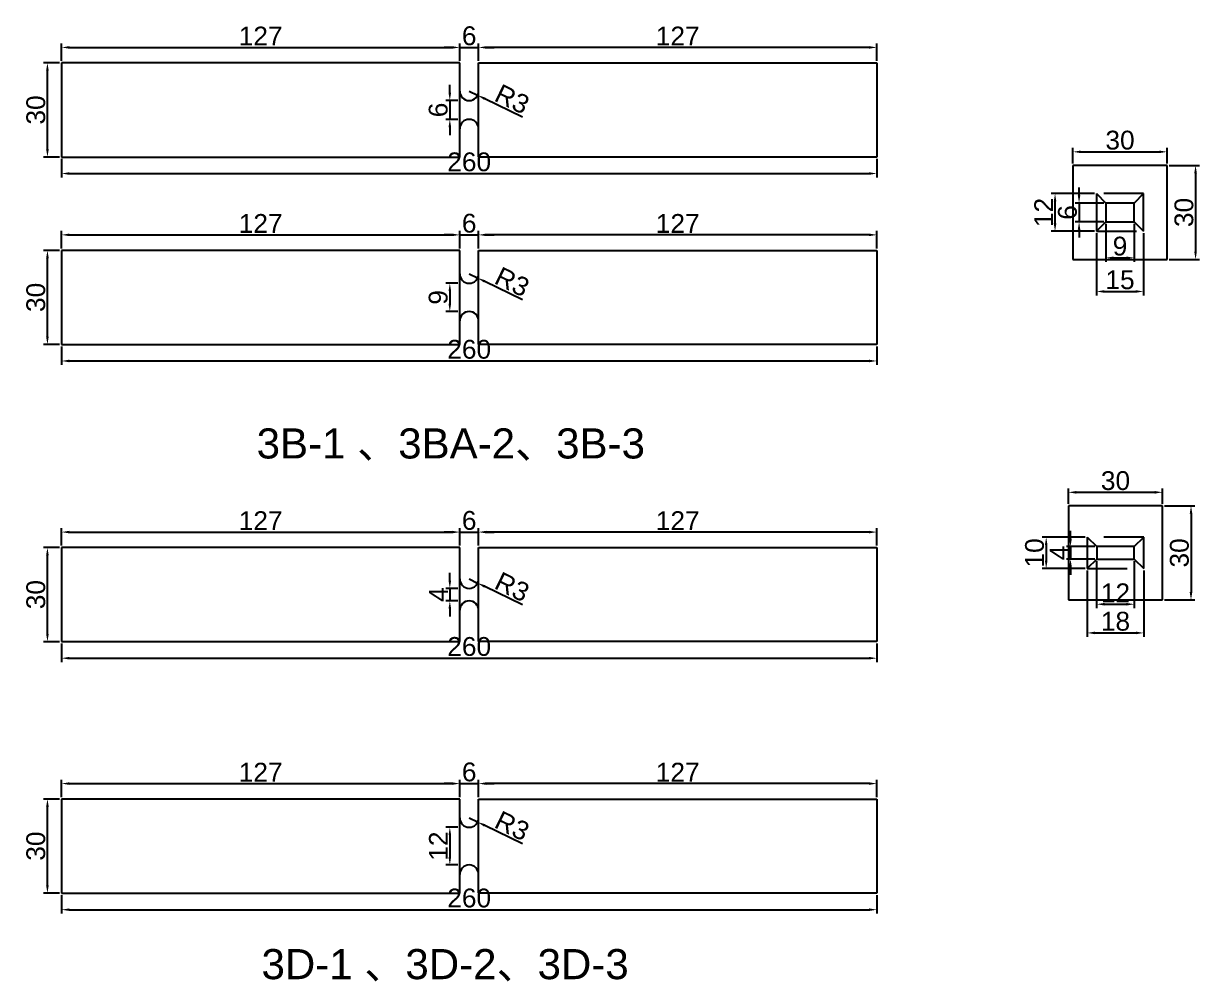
# Model space of a CAD drawing. Header units: millimetres. Extents: x 2230 to 5132, y 147 to 2048.
# Drawn here: x 4757 to 5132, y 1684.6 to 1990.1 of the extents above; entities that cross this region are included whole.
import ezdxf

# ---------------------------------------------------------------- set-up
doc = ezdxf.new("R2010")
doc.units = ezdxf.units.MM
doc.linetypes.add('DASHED', pattern=[19.05, 12.7, -6.35])
doc.layers.add('尺寸标注', color=6, linetype='Continuous')
doc.layers.add('标号', color=4, linetype='Continuous')
doc.styles.get("Standard").update_dxf_attribs({"font": 'arial.ttf'})
doc.dimstyles.new('ISO-25-old', dxfattribs={"dimtxt": 6, "dimasz": 2.5, "dimexe": 1.25, "dimexo": 0.625, "dimtad": 1, "dimtxsty": 'Standard', "dimcen": 2.5, "dimadec": 0, "dimazin": 0, "dimtfac": 1, "dimtmove": 0, "dimatfit": 3, "dimfxl": 1, "dimarcsym": 0})

# ---------------------------------------------------------------- blocks, each defined once
blk = doc.blocks.new('*D75')
at = {"layer": 'Defpoints', "color": 0, "transparency": 16777216}
for p in [(4896.13, 1965.5), (4892.96, 1959.5), (4896.13, 1959.5)]:
    blk.add_point(p, dxfattribs=at)
at = {"layer": '尺寸标注', "color": 0, "lineweight": -2, "transparency": 16777216}
for p, q in [((4892.96, 1968), (4892.96, 1970.5)), ((4895.5, 1965.5), (4891.71, 1965.5)), ((4892.96, 1965.5), (4892.96, 1959.5)), ((4895.5, 1959.5), (4891.71, 1959.5)), ((4892.96, 1957), (4892.96, 1954.5))]:
    blk.add_line(p, q, dxfattribs=at)
at = {"layer": '尺寸标注', "color": 0, "transparency": 16777216}
for points in [[(4892.54, 1968), (4893.37, 1968), (4892.96, 1965.5)], [(4892.54, 1957), (4893.37, 1957), (4892.96, 1959.5)]]:
    blk.add_solid(points, dxfattribs=at)
at = {"layer": '尺寸标注', "color": 0, "transparency": 16777216, "insert": (4889.27, 1962.5), "char_height": 6, "attachment_point": 5, "rotation": 90}
blk.add_mtext('6', dxfattribs=at)
blk = doc.blocks.new('*D76')
at = {"layer": 'Defpoints', "color": 0, "transparency": 16777216}
for p in [(4899.13, 1968.5), (4901.83, 1967.19)]:
    blk.add_point(p, dxfattribs=at)
at = {"layer": '尺寸标注', "color": 0, "lineweight": -2, "transparency": 16777216}
for p, q in [((4899.13, 1968.5), (4901.83, 1967.19)), ((4916.15, 1960.24), (4904.08, 1966.1))]:
    blk.add_line(p, q, dxfattribs=at)
at = {"layer": '尺寸标注', "color": 0, "transparency": 16777216}
blk.add_solid([(4904.26, 1966.47), (4903.89, 1965.72), (4901.83, 1967.19)], dxfattribs=at)
at = {"layer": '尺寸标注', "color": 0, "transparency": 16777216, "insert": (4912.85, 1965.94), "char_height": 6, "attachment_point": 5, "rotation": 334.116}
blk.add_mtext('R3', dxfattribs=at)
blk = doc.blocks.new('*D77')
at = {"layer": 'Defpoints', "color": 0, "transparency": 16777216}
for p in [(4902.13, 1982.43), (4896.13, 1977.5), (4902.13, 1977.5)]:
    blk.add_point(p, dxfattribs=at)
at = {"layer": '尺寸标注', "color": 0, "lineweight": -2, "transparency": 16777216}
for p, q in [((4893.63, 1982.43), (4891.13, 1982.43)), ((4896.13, 1978.12), (4896.13, 1983.68)), ((4896.13, 1982.43), (4902.13, 1982.43)), ((4902.13, 1978.12), (4902.13, 1983.68)), ((4904.63, 1982.43), (4907.13, 1982.43))]:
    blk.add_line(p, q, dxfattribs=at)
at = {"layer": '尺寸标注', "color": 0, "transparency": 16777216}
for points in [[(4893.63, 1982.85), (4893.63, 1982.02), (4896.13, 1982.43)], [(4904.63, 1982.85), (4904.63, 1982.02), (4902.13, 1982.43)]]:
    blk.add_solid(points, dxfattribs=at)
at = {"layer": '尺寸标注', "color": 0, "transparency": 16777216, "insert": (4899.13, 1986.12), "char_height": 6, "attachment_point": 5}
blk.add_mtext('6', dxfattribs=at)
blk = doc.blocks.new('*D78')
at = {"layer": 'Defpoints', "color": 0, "transparency": 16777216}
for p in [(4896.13, 1907.24), (4892.96, 1898.24), (4896.13, 1898.24)]:
    blk.add_point(p, dxfattribs=at)
at = {"layer": '尺寸标注', "color": 0, "lineweight": -2, "transparency": 16777216}
for p, q in [((4895.5, 1907.24), (4891.71, 1907.24)), ((4892.96, 1904.74), (4892.96, 1900.74)), ((4895.5, 1898.24), (4891.71, 1898.24))]:
    blk.add_line(p, q, dxfattribs=at)
at = {"layer": '尺寸标注', "color": 0, "transparency": 16777216}
for points in [[(4892.54, 1904.74), (4893.37, 1904.74), (4892.96, 1907.24)], [(4892.54, 1900.74), (4893.37, 1900.74), (4892.96, 1898.24)]]:
    blk.add_solid(points, dxfattribs=at)
at = {"layer": '尺寸标注', "color": 0, "transparency": 16777216, "insert": (4889.27, 1902.74), "char_height": 6, "attachment_point": 5, "rotation": 90}
blk.add_mtext('9', dxfattribs=at)
blk = doc.blocks.new('*D79')
at = {"layer": 'Defpoints', "color": 0, "transparency": 16777216}
for p in [(4899.13, 1910.24), (4901.83, 1908.93)]:
    blk.add_point(p, dxfattribs=at)
at = {"layer": '尺寸标注', "color": 0, "lineweight": -2, "transparency": 16777216}
for p, q in [((4899.13, 1910.24), (4901.83, 1908.93)), ((4916.15, 1901.98), (4904.08, 1907.84))]:
    blk.add_line(p, q, dxfattribs=at)
at = {"layer": '尺寸标注', "color": 0, "transparency": 16777216}
blk.add_solid([(4904.26, 1908.21), (4903.89, 1907.46), (4901.83, 1908.93)], dxfattribs=at)
at = {"layer": '尺寸标注', "color": 0, "transparency": 16777216, "insert": (4912.85, 1907.68), "char_height": 6, "attachment_point": 5, "rotation": 334.116}
blk.add_mtext('R3', dxfattribs=at)
blk = doc.blocks.new('*D84')
at = {"layer": 'Defpoints', "color": 0, "transparency": 16777216}
for p in [(4896.13, 1809.97), (4892.96, 1805.97), (4896.13, 1805.97)]:
    blk.add_point(p, dxfattribs=at)
at = {"layer": '尺寸标注', "color": 0, "lineweight": -2, "transparency": 16777216}
for p, q in [((4892.96, 1812.47), (4892.96, 1814.97)), ((4895.5, 1809.97), (4891.71, 1809.97)), ((4892.96, 1809.97), (4892.96, 1805.97)), ((4895.5, 1805.97), (4891.71, 1805.97)), ((4892.96, 1803.47), (4892.96, 1800.97))]:
    blk.add_line(p, q, dxfattribs=at)
at = {"layer": '尺寸标注', "color": 0, "transparency": 16777216}
for points in [[(4892.54, 1812.47), (4893.37, 1812.47), (4892.96, 1809.97)], [(4892.54, 1803.47), (4893.37, 1803.47), (4892.96, 1805.97)]]:
    blk.add_solid(points, dxfattribs=at)
at = {"layer": '尺寸标注', "color": 0, "transparency": 16777216, "insert": (4889.33, 1807.97), "char_height": 6, "attachment_point": 5, "rotation": 90}
blk.add_mtext('4', dxfattribs=at)
blk = doc.blocks.new('*D85')
at = {"layer": 'Defpoints', "color": 0, "transparency": 16777216}
for p in [(4899.13, 1812.97), (4901.83, 1811.66)]:
    blk.add_point(p, dxfattribs=at)
at = {"layer": '尺寸标注', "color": 0, "lineweight": -2, "transparency": 16777216}
for p, q in [((4899.13, 1812.97), (4901.83, 1811.66)), ((4916.15, 1804.71), (4904.08, 1810.57))]:
    blk.add_line(p, q, dxfattribs=at)
at = {"layer": '尺寸标注', "color": 0, "transparency": 16777216}
blk.add_solid([(4904.26, 1810.95), (4903.89, 1810.2), (4901.83, 1811.66)], dxfattribs=at)
at = {"layer": '尺寸标注', "color": 0, "transparency": 16777216, "insert": (4912.85, 1810.42), "char_height": 6, "attachment_point": 5, "rotation": 334.116}
blk.add_mtext('R3', dxfattribs=at)
blk = doc.blocks.new('*D86')
at = {"layer": 'Defpoints', "color": 0, "transparency": 16777216}
for p in [(4896.13, 1733.79), (4892.96, 1721.79), (4896.13, 1721.79)]:
    blk.add_point(p, dxfattribs=at)
at = {"layer": '尺寸标注', "color": 0, "lineweight": -2, "transparency": 16777216}
for p, q in [((4895.5, 1733.79), (4891.71, 1733.79)), ((4892.96, 1731.29), (4892.96, 1724.29)), ((4895.5, 1721.79), (4891.71, 1721.79))]:
    blk.add_line(p, q, dxfattribs=at)
at = {"layer": '尺寸标注', "color": 0, "transparency": 16777216}
for points in [[(4892.54, 1731.29), (4893.37, 1731.29), (4892.96, 1733.79)], [(4892.54, 1724.29), (4893.37, 1724.29), (4892.96, 1721.79)]]:
    blk.add_solid(points, dxfattribs=at)
at = {"layer": '尺寸标注', "color": 0, "transparency": 16777216, "insert": (4889.32, 1727.79), "char_height": 6, "attachment_point": 5, "rotation": 90}
blk.add_mtext('12', dxfattribs=at)
blk = doc.blocks.new('*D87')
at = {"layer": 'Defpoints', "color": 0, "transparency": 16777216}
for p in [(4899.13, 1736.79), (4901.83, 1735.48)]:
    blk.add_point(p, dxfattribs=at)
at = {"layer": '尺寸标注', "color": 0, "lineweight": -2, "transparency": 16777216}
for p, q in [((4899.13, 1736.79), (4901.83, 1735.48)), ((4916.15, 1728.53), (4904.08, 1734.39))]:
    blk.add_line(p, q, dxfattribs=at)
at = {"layer": '尺寸标注', "color": 0, "transparency": 16777216}
blk.add_solid([(4904.26, 1734.76), (4903.89, 1734.01), (4901.83, 1735.48)], dxfattribs=at)
at = {"layer": '尺寸标注', "color": 0, "transparency": 16777216, "insert": (4912.85, 1734.23), "char_height": 6, "attachment_point": 5, "rotation": 334.116}
blk.add_mtext('R3', dxfattribs=at)
blk = doc.blocks.new('*D147')
at = {"layer": 'Defpoints', "color": 0, "transparency": 16777216}
for p in [(5102.18, 1932.82), (5093.62, 1926.82), (5102.18, 1926.82)]:
    blk.add_point(p, dxfattribs=at)
at = {"layer": '尺寸标注', "color": 0, "lineweight": -2, "transparency": 16777216}
for p, q in [((5093.62, 1935.32), (5093.62, 1937.82)), ((5101.56, 1932.82), (5092.37, 1932.82)), ((5093.62, 1932.82), (5093.62, 1926.82)), ((5101.56, 1926.82), (5092.37, 1926.82)), ((5093.62, 1924.32), (5093.62, 1921.82))]:
    blk.add_line(p, q, dxfattribs=at)
at = {"layer": '尺寸标注', "color": 0, "transparency": 16777216}
for points in [[(5093.2, 1935.32), (5094.03, 1935.32), (5093.62, 1932.82)], [(5093.2, 1924.32), (5094.03, 1924.32), (5093.62, 1926.82)]]:
    blk.add_solid(points, dxfattribs=at)
at = {"layer": '尺寸标注', "color": 0, "transparency": 16777216, "insert": (5089.93, 1929.82), "char_height": 6, "attachment_point": 5, "rotation": 90}
blk.add_mtext('6', dxfattribs=at)
blk = doc.blocks.new('*D148')
at = {"layer": 'Defpoints', "color": 0, "transparency": 16777216}
for p in [(5102.18, 1926.82), (5111.18, 1926.82), (5111.18, 1915.36)]:
    blk.add_point(p, dxfattribs=at)
at = {"layer": '尺寸标注', "color": 0, "lineweight": -2, "transparency": 16777216}
for p, q in [((5102.18, 1926.2), (5102.18, 1914.11)), ((5111.18, 1926.2), (5111.18, 1914.11)), ((5104.68, 1915.36), (5108.68, 1915.36))]:
    blk.add_line(p, q, dxfattribs=at)
at = {"layer": '尺寸标注', "color": 0, "transparency": 16777216}
for points in [[(5104.68, 1915.78), (5104.68, 1914.95), (5102.18, 1915.36)], [(5108.68, 1915.78), (5108.68, 1914.95), (5111.18, 1915.36)]]:
    blk.add_solid(points, dxfattribs=at)
at = {"layer": '尺寸标注', "color": 0, "transparency": 16777216, "insert": (5106.68, 1919.05), "char_height": 6, "attachment_point": 5}
blk.add_mtext('9', dxfattribs=at)
blk = doc.blocks.new('*D149')
at = {"layer": 'Defpoints', "color": 0, "transparency": 16777216}
for p in [(5099.23, 1823.27), (5090.89, 1819.27), (5099.23, 1819.27)]:
    blk.add_point(p, dxfattribs=at)
at = {"layer": '尺寸标注', "color": 0, "lineweight": -2, "transparency": 16777216}
for p, q in [((5090.89, 1825.77), (5090.89, 1828.27)), ((5098.61, 1823.27), (5089.64, 1823.27)), ((5090.89, 1823.27), (5090.89, 1819.27)), ((5098.61, 1819.27), (5089.64, 1819.27)), ((5090.89, 1816.77), (5090.89, 1814.27))]:
    blk.add_line(p, q, dxfattribs=at)
at = {"layer": '尺寸标注', "color": 0, "transparency": 16777216}
for points in [[(5090.48, 1825.77), (5091.31, 1825.77), (5090.89, 1823.27)], [(5090.48, 1816.77), (5091.31, 1816.77), (5090.89, 1819.27)]]:
    blk.add_solid(points, dxfattribs=at)
at = {"layer": '尺寸标注', "color": 0, "transparency": 16777216, "insert": (5087.27, 1821.27), "char_height": 6, "attachment_point": 5, "rotation": 90}
blk.add_mtext('4', dxfattribs=at)
blk = doc.blocks.new('*D150')
at = {"layer": 'Defpoints', "color": 0, "transparency": 16777216}
for p in [(5099.23, 1819.27), (5111.23, 1819.27), (5111.23, 1804.91)]:
    blk.add_point(p, dxfattribs=at)
at = {"layer": '尺寸标注', "color": 0, "lineweight": -2, "transparency": 16777216}
for p, q in [((5099.23, 1818.64), (5099.23, 1803.66)), ((5111.23, 1818.64), (5111.23, 1803.66)), ((5101.73, 1804.91), (5108.73, 1804.91))]:
    blk.add_line(p, q, dxfattribs=at)
at = {"layer": '尺寸标注', "color": 0, "transparency": 16777216}
for points in [[(5101.73, 1805.32), (5101.73, 1804.49), (5099.23, 1804.91)], [(5108.73, 1805.32), (5108.73, 1804.49), (5111.23, 1804.91)]]:
    blk.add_solid(points, dxfattribs=at)
at = {"layer": '尺寸标注', "color": 0, "transparency": 16777216, "insert": (5105.23, 1808.55), "char_height": 6, "attachment_point": 5}
blk.add_mtext('12', dxfattribs=at)
blk = doc.blocks.new('*D103')
at = {"layer": 'Defpoints', "color": 0, "transparency": 16777216}
for p in [(4896.13, 1982.43), (4769.13, 1977.5), (4896.13, 1977.5)]:
    blk.add_point(p, dxfattribs=at)
at = {"layer": '尺寸标注', "color": 0, "lineweight": -2, "transparency": 16777216}
for p, q in [((4769.13, 1978.12), (4769.13, 1983.68)), ((4771.63, 1982.43), (4893.63, 1982.43)), ((4896.13, 1978.12), (4896.13, 1983.68))]:
    blk.add_line(p, q, dxfattribs=at)
at = {"layer": '尺寸标注', "color": 0, "transparency": 16777216}
for points in [[(4771.63, 1982.85), (4771.63, 1982.02), (4769.13, 1982.43)], [(4893.63, 1982.85), (4893.63, 1982.02), (4896.13, 1982.43)]]:
    blk.add_solid(points, dxfattribs=at)
at = {"layer": '尺寸标注', "color": 0, "transparency": 16777216, "insert": (4832.63, 1986.07), "char_height": 6, "attachment_point": 5}
blk.add_mtext('127', dxfattribs=at)
blk = doc.blocks.new('*D104')
at = {"layer": 'Defpoints', "color": 0, "transparency": 16777216}
for p in [(4902.13, 1982.43), (4902.13, 1977.5), (5029.13, 1977.5)]:
    blk.add_point(p, dxfattribs=at)
at = {"layer": '尺寸标注', "color": 0, "lineweight": -2, "transparency": 16777216}
for p, q in [((4902.13, 1978.12), (4902.13, 1983.68)), ((5026.63, 1982.43), (4904.63, 1982.43)), ((5029.13, 1978.12), (5029.13, 1983.68))]:
    blk.add_line(p, q, dxfattribs=at)
at = {"layer": '尺寸标注', "color": 0, "transparency": 16777216}
for points in [[(4904.63, 1982.85), (4904.63, 1982.02), (4902.13, 1982.43)], [(5026.63, 1982.85), (5026.63, 1982.02), (5029.13, 1982.43)]]:
    blk.add_solid(points, dxfattribs=at)
at = {"layer": '尺寸标注', "color": 0, "transparency": 16777216, "insert": (4965.63, 1986.07), "char_height": 6, "attachment_point": 5}
blk.add_mtext('127', dxfattribs=at)
blk = doc.blocks.new('*D105')
at = {"layer": 'Defpoints', "color": 0, "transparency": 16777216}
for p in [(4769.13, 1947.5), (5029.13, 1947.5), (5029.13, 1942.23)]:
    blk.add_point(p, dxfattribs=at)
at = {"layer": '尺寸标注', "color": 0, "lineweight": -2, "transparency": 16777216}
for p, q in [((4769.13, 1946.87), (4769.13, 1940.98)), ((5029.13, 1946.87), (5029.13, 1940.98)), ((4771.63, 1942.23), (5026.63, 1942.23))]:
    blk.add_line(p, q, dxfattribs=at)
at = {"layer": '尺寸标注', "color": 0, "transparency": 16777216}
for points in [[(4771.63, 1942.65), (4771.63, 1941.82), (4769.13, 1942.23)], [(5026.63, 1942.65), (5026.63, 1941.82), (5029.13, 1942.23)]]:
    blk.add_solid(points, dxfattribs=at)
at = {"layer": '尺寸标注', "color": 0, "transparency": 16777216, "insert": (4899.13, 1945.92), "char_height": 6, "attachment_point": 5}
blk.add_mtext('260', dxfattribs=at)
blk = doc.blocks.new('*D108')
at = {"layer": 'Defpoints', "color": 0, "transparency": 16777216}
for p in [(5121.68, 1949.15), (5091.68, 1944.82), (5121.68, 1944.82)]:
    blk.add_point(p, dxfattribs=at)
at = {"layer": '尺寸标注', "color": 0, "lineweight": -2, "transparency": 16777216}
for p, q in [((5091.68, 1945.45), (5091.68, 1950.4)), ((5121.68, 1945.45), (5121.68, 1950.4)), ((5094.18, 1949.15), (5119.18, 1949.15))]:
    blk.add_line(p, q, dxfattribs=at)
at = {"layer": '尺寸标注', "color": 0, "transparency": 16777216}
for points in [[(5094.18, 1949.57), (5094.18, 1948.73), (5091.68, 1949.15)], [(5119.18, 1949.57), (5119.18, 1948.73), (5121.68, 1949.15)]]:
    blk.add_solid(points, dxfattribs=at)
at = {"layer": '尺寸标注', "color": 0, "transparency": 16777216, "insert": (5106.68, 1952.84), "char_height": 6, "attachment_point": 5}
blk.add_mtext('30', dxfattribs=at)
blk = doc.blocks.new('*D109')
at = {"layer": 'Defpoints', "color": 0, "transparency": 16777216}
for p in [(5121.68, 1944.82), (5121.68, 1914.82), (5130.77, 1914.82)]:
    blk.add_point(p, dxfattribs=at)
at = {"layer": '尺寸标注', "color": 0, "lineweight": -2, "transparency": 16777216}
for p, q in [((5122.31, 1944.82), (5132.02, 1944.82)), ((5130.77, 1942.32), (5130.77, 1917.32)), ((5122.31, 1914.82), (5132.02, 1914.82))]:
    blk.add_line(p, q, dxfattribs=at)
at = {"layer": '尺寸标注', "color": 0, "transparency": 16777216}
for points in [[(5130.35, 1942.32), (5131.18, 1942.32), (5130.77, 1944.82)], [(5130.35, 1917.32), (5131.18, 1917.32), (5130.77, 1914.82)]]:
    blk.add_solid(points, dxfattribs=at)
at = {"layer": '尺寸标注', "color": 0, "transparency": 16777216, "insert": (5127.08, 1929.82), "char_height": 6, "attachment_point": 5, "rotation": 90}
blk.add_mtext('30', dxfattribs=at)
blk = doc.blocks.new('*D110')
at = {"layer": 'Defpoints', "color": 0, "transparency": 16777216}
for p in [(5120.23, 1840.59), (5090.23, 1836.27), (5120.23, 1836.27)]:
    blk.add_point(p, dxfattribs=at)
at = {"layer": '尺寸标注', "color": 0, "lineweight": -2, "transparency": 16777216}
for p, q in [((5090.23, 1836.89), (5090.23, 1841.84)), ((5120.23, 1836.89), (5120.23, 1841.84)), ((5092.73, 1840.59), (5117.73, 1840.59))]:
    blk.add_line(p, q, dxfattribs=at)
at = {"layer": '尺寸标注', "color": 0, "transparency": 16777216}
for points in [[(5092.73, 1841.01), (5092.73, 1840.17), (5090.23, 1840.59)], [(5117.73, 1841.01), (5117.73, 1840.17), (5120.23, 1840.59)]]:
    blk.add_solid(points, dxfattribs=at)
at = {"layer": '尺寸标注', "color": 0, "transparency": 16777216, "insert": (5105.23, 1844.28), "char_height": 6, "attachment_point": 5}
blk.add_mtext('30', dxfattribs=at)
blk = doc.blocks.new('*D111')
at = {"layer": 'Defpoints', "color": 0, "transparency": 16777216}
for p in [(5120.23, 1836.27), (5120.23, 1806.27), (5129.32, 1806.27)]:
    blk.add_point(p, dxfattribs=at)
at = {"layer": '尺寸标注', "color": 0, "lineweight": -2, "transparency": 16777216}
for p, q in [((5120.86, 1836.27), (5130.57, 1836.27)), ((5129.32, 1833.77), (5129.32, 1808.77)), ((5120.86, 1806.27), (5130.57, 1806.27))]:
    blk.add_line(p, q, dxfattribs=at)
at = {"layer": '尺寸标注', "color": 0, "transparency": 16777216}
for points in [[(5128.9, 1833.77), (5129.74, 1833.77), (5129.32, 1836.27)], [(5128.9, 1808.77), (5129.74, 1808.77), (5129.32, 1806.27)]]:
    blk.add_solid(points, dxfattribs=at)
at = {"layer": '尺寸标注', "color": 0, "transparency": 16777216, "insert": (5125.63, 1821.27), "char_height": 6, "attachment_point": 5, "rotation": 90}
blk.add_mtext('30', dxfattribs=at)
blk = doc.blocks.new('*D178')
at = {"layer": 'Defpoints', "color": 0, "transparency": 16777216}
for p in [(5099.18, 1923.82), (5114.18, 1923.82), (5114.18, 1904.63)]:
    blk.add_point(p, dxfattribs=at)
at = {"layer": '尺寸标注', "color": 0, "lineweight": -2, "transparency": 16777216}
for p, q in [((5099.18, 1923.2), (5099.18, 1903.38)), ((5114.18, 1923.2), (5114.18, 1903.38)), ((5101.68, 1904.63), (5111.68, 1904.63))]:
    blk.add_line(p, q, dxfattribs=at)
at = {"layer": '尺寸标注', "color": 0, "transparency": 16777216}
for points in [[(5101.68, 1905.05), (5101.68, 1904.22), (5099.18, 1904.63)], [(5111.68, 1905.05), (5111.68, 1904.22), (5114.18, 1904.63)]]:
    blk.add_solid(points, dxfattribs=at)
at = {"layer": '尺寸标注', "color": 0, "transparency": 16777216, "insert": (5106.68, 1908.32), "char_height": 6, "attachment_point": 5}
blk.add_mtext('15', dxfattribs=at)
blk = doc.blocks.new('*D179')
at = {"layer": 'Defpoints', "color": 0, "transparency": 16777216}
for p in [(5085.96, 1935.82), (5099.18, 1935.82), (5099.18, 1923.82)]:
    blk.add_point(p, dxfattribs=at)
at = {"layer": '尺寸标注', "color": 0, "lineweight": -2, "transparency": 16777216}
for p, q in [((5098.56, 1935.82), (5084.71, 1935.82)), ((5085.96, 1926.32), (5085.96, 1933.32)), ((5098.56, 1923.82), (5084.71, 1923.82))]:
    blk.add_line(p, q, dxfattribs=at)
at = {"layer": '尺寸标注', "color": 0, "transparency": 16777216}
for points in [[(5085.55, 1933.32), (5086.38, 1933.32), (5085.96, 1935.82)], [(5085.55, 1926.32), (5086.38, 1926.32), (5085.96, 1923.82)]]:
    blk.add_solid(points, dxfattribs=at)
at = {"layer": '尺寸标注', "color": 0, "transparency": 16777216, "insert": (5082.33, 1929.82), "char_height": 6, "attachment_point": 5, "rotation": 90}
blk.add_mtext('12', dxfattribs=at)
blk = doc.blocks.new('*D180')
at = {"layer": 'Defpoints', "color": 0, "transparency": 16777216}
for p in [(5096.23, 1816.27), (5114.23, 1816.27), (5114.23, 1795.76)]:
    blk.add_point(p, dxfattribs=at)
at = {"layer": '尺寸标注', "color": 0, "lineweight": -2, "transparency": 16777216}
for p, q in [((5096.23, 1815.64), (5096.23, 1794.51)), ((5114.23, 1815.64), (5114.23, 1794.51)), ((5098.73, 1795.76), (5111.73, 1795.76))]:
    blk.add_line(p, q, dxfattribs=at)
at = {"layer": '尺寸标注', "color": 0, "transparency": 16777216}
for points in [[(5098.73, 1796.18), (5098.73, 1795.34), (5096.23, 1795.76)], [(5111.73, 1796.18), (5111.73, 1795.34), (5114.23, 1795.76)]]:
    blk.add_solid(points, dxfattribs=at)
at = {"layer": '尺寸标注', "color": 0, "transparency": 16777216, "insert": (5105.23, 1799.45), "char_height": 6, "attachment_point": 5}
blk.add_mtext('18', dxfattribs=at)
blk = doc.blocks.new('*D181')
at = {"layer": 'Defpoints', "color": 0, "transparency": 16777216}
for p in [(5096.23, 1826.27), (5083.13, 1816.27), (5096.23, 1816.27)]:
    blk.add_point(p, dxfattribs=at)
at = {"layer": '尺寸标注', "color": 0, "lineweight": -2, "transparency": 16777216}
for p, q in [((5095.61, 1826.27), (5081.88, 1826.27)), ((5083.13, 1823.77), (5083.13, 1818.77)), ((5095.61, 1816.27), (5081.88, 1816.27))]:
    blk.add_line(p, q, dxfattribs=at)
at = {"layer": '尺寸标注', "color": 0, "transparency": 16777216}
for points in [[(5082.72, 1823.77), (5083.55, 1823.77), (5083.13, 1826.27)], [(5082.72, 1818.77), (5083.55, 1818.77), (5083.13, 1816.27)]]:
    blk.add_solid(points, dxfattribs=at)
at = {"layer": '尺寸标注', "color": 0, "transparency": 16777216, "insert": (5079.44, 1821.27), "char_height": 6, "attachment_point": 5, "rotation": 90}
blk.add_mtext('10', dxfattribs=at)
blk = doc.blocks.new('*D117')
at = {"layer": 'Defpoints', "color": 0, "transparency": 16777216}
for p in [(4764.64, 1977.5), (4769.13, 1977.5), (4769.13, 1947.5)]:
    blk.add_point(p, dxfattribs=at)
at = {"layer": '尺寸标注', "color": 0, "lineweight": -2, "transparency": 16777216}
for p, q in [((4768.5, 1977.5), (4763.39, 1977.5)), ((4764.64, 1950), (4764.64, 1975)), ((4768.5, 1947.5), (4763.39, 1947.5))]:
    blk.add_line(p, q, dxfattribs=at)
at = {"layer": '尺寸标注', "color": 0, "transparency": 16777216}
for points in [[(4764.22, 1975), (4765.06, 1975), (4764.64, 1977.5)], [(4764.22, 1950), (4765.06, 1950), (4764.64, 1947.5)]]:
    blk.add_solid(points, dxfattribs=at)
at = {"layer": '尺寸标注', "color": 0, "transparency": 16777216, "insert": (4760.95, 1962.5), "char_height": 6, "attachment_point": 5, "rotation": 90}
blk.add_mtext('30', dxfattribs=at)
blk = doc.blocks.new('*D118')
at = {"layer": 'Defpoints', "color": 0, "transparency": 16777216}
for p in [(4764.64, 1917.74), (4769.13, 1917.74), (4769.13, 1887.74)]:
    blk.add_point(p, dxfattribs=at)
at = {"layer": '尺寸标注', "color": 0, "lineweight": -2, "transparency": 16777216}
for p, q in [((4768.5, 1917.74), (4763.39, 1917.74)), ((4764.64, 1890.24), (4764.64, 1915.24)), ((4768.5, 1887.74), (4763.39, 1887.74))]:
    blk.add_line(p, q, dxfattribs=at)
at = {"layer": '尺寸标注', "color": 0, "transparency": 16777216}
for points in [[(4764.22, 1915.24), (4765.06, 1915.24), (4764.64, 1917.74)], [(4764.22, 1890.24), (4765.06, 1890.24), (4764.64, 1887.74)]]:
    blk.add_solid(points, dxfattribs=at)
at = {"layer": '尺寸标注', "color": 0, "transparency": 16777216, "insert": (4760.95, 1902.74), "char_height": 6, "attachment_point": 5, "rotation": 90}
blk.add_mtext('30', dxfattribs=at)
blk = doc.blocks.new('*D184')
at = {"layer": 'Defpoints', "color": 0, "transparency": 16777216}
for p in [(4896.13, 1922.67), (4769.13, 1917.74), (4896.13, 1917.74)]:
    blk.add_point(p, dxfattribs=at)
at = {"layer": '尺寸标注', "color": 0, "lineweight": -2, "transparency": 16777216}
for p, q in [((4769.13, 1918.36), (4769.13, 1923.92)), ((4896.13, 1918.36), (4896.13, 1923.92)), ((4771.63, 1922.67), (4893.63, 1922.67))]:
    blk.add_line(p, q, dxfattribs=at)
at = {"layer": '尺寸标注', "color": 0, "transparency": 16777216}
for points in [[(4771.63, 1923.09), (4771.63, 1922.26), (4769.13, 1922.67)], [(4893.63, 1923.09), (4893.63, 1922.26), (4896.13, 1922.67)]]:
    blk.add_solid(points, dxfattribs=at)
at = {"layer": '尺寸标注', "color": 0, "transparency": 16777216, "insert": (4832.63, 1926.31), "char_height": 6, "attachment_point": 5}
blk.add_mtext('127', dxfattribs=at)
blk = doc.blocks.new('*D185')
at = {"layer": 'Defpoints', "color": 0, "transparency": 16777216}
for p in [(4902.13, 1922.67), (4902.13, 1917.74), (5029.13, 1917.74)]:
    blk.add_point(p, dxfattribs=at)
at = {"layer": '尺寸标注', "color": 0, "lineweight": -2, "transparency": 16777216}
for p, q in [((4902.13, 1918.36), (4902.13, 1923.92)), ((5029.13, 1918.36), (5029.13, 1923.92)), ((5026.63, 1922.67), (4904.63, 1922.67))]:
    blk.add_line(p, q, dxfattribs=at)
at = {"layer": '尺寸标注', "color": 0, "transparency": 16777216}
for points in [[(4904.63, 1923.09), (4904.63, 1922.26), (4902.13, 1922.67)], [(5026.63, 1923.09), (5026.63, 1922.26), (5029.13, 1922.67)]]:
    blk.add_solid(points, dxfattribs=at)
at = {"layer": '尺寸标注', "color": 0, "transparency": 16777216, "insert": (4965.63, 1926.31), "char_height": 6, "attachment_point": 5}
blk.add_mtext('127', dxfattribs=at)
blk = doc.blocks.new('*D119')
at = {"layer": 'Defpoints', "color": 0, "transparency": 16777216}
for p in [(4902.13, 1922.67), (4896.13, 1917.74), (4902.13, 1917.74)]:
    blk.add_point(p, dxfattribs=at)
at = {"layer": '尺寸标注', "color": 0, "lineweight": -2, "transparency": 16777216}
for p, q in [((4896.13, 1918.36), (4896.13, 1923.92)), ((4902.13, 1918.36), (4902.13, 1923.92)), ((4893.63, 1922.67), (4891.13, 1922.67)), ((4896.13, 1922.67), (4902.13, 1922.67)), ((4904.63, 1922.67), (4907.13, 1922.67))]:
    blk.add_line(p, q, dxfattribs=at)
at = {"layer": '尺寸标注', "color": 0, "transparency": 16777216}
for points in [[(4893.63, 1923.09), (4893.63, 1922.26), (4896.13, 1922.67)], [(4904.63, 1923.09), (4904.63, 1922.26), (4902.13, 1922.67)]]:
    blk.add_solid(points, dxfattribs=at)
at = {"layer": '尺寸标注', "color": 0, "transparency": 16777216, "insert": (4899.13, 1926.36), "char_height": 6, "attachment_point": 5}
blk.add_mtext('6', dxfattribs=at)
blk = doc.blocks.new('*D120')
at = {"layer": 'Defpoints', "color": 0, "transparency": 16777216}
for p in [(4769.13, 1887.74), (5029.13, 1887.74), (5029.13, 1882.47)]:
    blk.add_point(p, dxfattribs=at)
at = {"layer": '尺寸标注', "color": 0, "lineweight": -2, "transparency": 16777216}
for p, q in [((4769.13, 1887.11), (4769.13, 1881.22)), ((5029.13, 1887.11), (5029.13, 1881.22)), ((4771.63, 1882.47), (5026.63, 1882.47))]:
    blk.add_line(p, q, dxfattribs=at)
at = {"layer": '尺寸标注', "color": 0, "transparency": 16777216}
for points in [[(4771.63, 1882.89), (4771.63, 1882.05), (4769.13, 1882.47)], [(5026.63, 1882.89), (5026.63, 1882.05), (5029.13, 1882.47)]]:
    blk.add_solid(points, dxfattribs=at)
at = {"layer": '尺寸标注', "color": 0, "transparency": 16777216, "insert": (4899.13, 1886.16), "char_height": 6, "attachment_point": 5}
blk.add_mtext('260', dxfattribs=at)
blk = doc.blocks.new('*D121')
at = {"layer": 'Defpoints', "color": 0, "transparency": 16777216}
for p in [(4764.64, 1822.97), (4769.13, 1822.97), (4769.13, 1792.97)]:
    blk.add_point(p, dxfattribs=at)
at = {"layer": '尺寸标注', "color": 0, "lineweight": -2, "transparency": 16777216}
for p, q in [((4768.5, 1822.97), (4763.39, 1822.97)), ((4764.64, 1795.47), (4764.64, 1820.47)), ((4768.5, 1792.97), (4763.39, 1792.97))]:
    blk.add_line(p, q, dxfattribs=at)
at = {"layer": '尺寸标注', "color": 0, "transparency": 16777216}
for points in [[(4764.22, 1820.47), (4765.06, 1820.47), (4764.64, 1822.97)], [(4764.22, 1795.47), (4765.06, 1795.47), (4764.64, 1792.97)]]:
    blk.add_solid(points, dxfattribs=at)
at = {"layer": '尺寸标注', "color": 0, "transparency": 16777216, "insert": (4760.95, 1807.97), "char_height": 6, "attachment_point": 5, "rotation": 90}
blk.add_mtext('30', dxfattribs=at)
blk = doc.blocks.new('*D186')
at = {"layer": 'Defpoints', "color": 0, "transparency": 16777216}
for p in [(4896.13, 1827.91), (4769.13, 1822.97), (4896.13, 1822.97)]:
    blk.add_point(p, dxfattribs=at)
at = {"layer": '尺寸标注', "color": 0, "lineweight": -2, "transparency": 16777216}
for p, q in [((4769.13, 1823.6), (4769.13, 1829.16)), ((4771.63, 1827.91), (4893.63, 1827.91)), ((4896.13, 1823.6), (4896.13, 1829.16))]:
    blk.add_line(p, q, dxfattribs=at)
at = {"layer": '尺寸标注', "color": 0, "transparency": 16777216}
for points in [[(4771.63, 1828.33), (4771.63, 1827.49), (4769.13, 1827.91)], [(4893.63, 1828.33), (4893.63, 1827.49), (4896.13, 1827.91)]]:
    blk.add_solid(points, dxfattribs=at)
at = {"layer": '尺寸标注', "color": 0, "transparency": 16777216, "insert": (4832.63, 1831.55), "char_height": 6, "attachment_point": 5}
blk.add_mtext('127', dxfattribs=at)
blk = doc.blocks.new('*D187')
at = {"layer": 'Defpoints', "color": 0, "transparency": 16777216}
for p in [(4902.13, 1827.91), (4902.13, 1822.97), (5029.13, 1822.97)]:
    blk.add_point(p, dxfattribs=at)
at = {"layer": '尺寸标注', "color": 0, "lineweight": -2, "transparency": 16777216}
for p, q in [((4902.13, 1823.6), (4902.13, 1829.16)), ((5026.63, 1827.91), (4904.63, 1827.91)), ((5029.13, 1823.6), (5029.13, 1829.16))]:
    blk.add_line(p, q, dxfattribs=at)
at = {"layer": '尺寸标注', "color": 0, "transparency": 16777216}
for points in [[(4904.63, 1828.33), (4904.63, 1827.49), (4902.13, 1827.91)], [(5026.63, 1828.33), (5026.63, 1827.49), (5029.13, 1827.91)]]:
    blk.add_solid(points, dxfattribs=at)
at = {"layer": '尺寸标注', "color": 0, "transparency": 16777216, "insert": (4965.63, 1831.55), "char_height": 6, "attachment_point": 5}
blk.add_mtext('127', dxfattribs=at)
blk = doc.blocks.new('*D92')
at = {"layer": 'Defpoints', "color": 0, "transparency": 16777216}
for p in [(4902.13, 1827.91), (4896.13, 1822.97), (4902.13, 1822.97)]:
    blk.add_point(p, dxfattribs=at)
at = {"layer": '尺寸标注', "color": 0, "lineweight": -2, "transparency": 16777216}
for p, q in [((4893.63, 1827.91), (4891.13, 1827.91)), ((4896.13, 1823.6), (4896.13, 1829.16)), ((4896.13, 1827.91), (4902.13, 1827.91)), ((4902.13, 1823.6), (4902.13, 1829.16)), ((4904.63, 1827.91), (4907.13, 1827.91))]:
    blk.add_line(p, q, dxfattribs=at)
at = {"layer": '尺寸标注', "color": 0, "transparency": 16777216}
for points in [[(4893.63, 1828.33), (4893.63, 1827.49), (4896.13, 1827.91)], [(4904.63, 1828.33), (4904.63, 1827.49), (4902.13, 1827.91)]]:
    blk.add_solid(points, dxfattribs=at)
at = {"layer": '尺寸标注', "color": 0, "transparency": 16777216, "insert": (4899.13, 1831.6), "char_height": 6, "attachment_point": 5}
blk.add_mtext('6', dxfattribs=at)
blk = doc.blocks.new('*D93')
at = {"layer": 'Defpoints', "color": 0, "transparency": 16777216}
for p in [(4769.13, 1792.97), (5029.13, 1792.97), (5029.13, 1787.71)]:
    blk.add_point(p, dxfattribs=at)
at = {"layer": '尺寸标注', "color": 0, "lineweight": -2, "transparency": 16777216}
for p, q in [((4769.13, 1792.35), (4769.13, 1786.46)), ((5029.13, 1792.35), (5029.13, 1786.46)), ((4771.63, 1787.71), (5026.63, 1787.71))]:
    blk.add_line(p, q, dxfattribs=at)
at = {"layer": '尺寸标注', "color": 0, "transparency": 16777216}
for points in [[(4771.63, 1788.12), (4771.63, 1787.29), (4769.13, 1787.71)], [(5026.63, 1788.12), (5026.63, 1787.29), (5029.13, 1787.71)]]:
    blk.add_solid(points, dxfattribs=at)
at = {"layer": '尺寸标注', "color": 0, "transparency": 16777216, "insert": (4899.13, 1791.4), "char_height": 6, "attachment_point": 5}
blk.add_mtext('260', dxfattribs=at)
blk = doc.blocks.new('*D100')
at = {"layer": 'Defpoints', "color": 0, "transparency": 16777216}
for p in [(4764.64, 1742.79), (4769.13, 1742.79), (4769.13, 1712.79)]:
    blk.add_point(p, dxfattribs=at)
at = {"layer": '尺寸标注', "color": 0, "lineweight": -2, "transparency": 16777216}
for p, q in [((4768.5, 1742.79), (4763.39, 1742.79)), ((4764.64, 1715.29), (4764.64, 1740.29)), ((4768.5, 1712.79), (4763.39, 1712.79))]:
    blk.add_line(p, q, dxfattribs=at)
at = {"layer": '尺寸标注', "color": 0, "transparency": 16777216}
for points in [[(4764.22, 1740.29), (4765.06, 1740.29), (4764.64, 1742.79)], [(4764.22, 1715.29), (4765.06, 1715.29), (4764.64, 1712.79)]]:
    blk.add_solid(points, dxfattribs=at)
at = {"layer": '尺寸标注', "color": 0, "transparency": 16777216, "insert": (4760.95, 1727.79), "char_height": 6, "attachment_point": 5, "rotation": 90}
blk.add_mtext('30', dxfattribs=at)
blk = doc.blocks.new('*D167')
at = {"layer": 'Defpoints', "color": 0, "transparency": 16777216}
for p in [(4896.13, 1747.72), (4769.13, 1742.79), (4896.13, 1742.79)]:
    blk.add_point(p, dxfattribs=at)
at = {"layer": '尺寸标注', "color": 0, "lineweight": -2, "transparency": 16777216}
for p, q in [((4769.13, 1743.41), (4769.13, 1748.97)), ((4771.63, 1747.72), (4893.63, 1747.72)), ((4896.13, 1743.41), (4896.13, 1748.97))]:
    blk.add_line(p, q, dxfattribs=at)
at = {"layer": '尺寸标注', "color": 0, "transparency": 16777216}
for points in [[(4771.63, 1748.14), (4771.63, 1747.31), (4769.13, 1747.72)], [(4893.63, 1748.14), (4893.63, 1747.31), (4896.13, 1747.72)]]:
    blk.add_solid(points, dxfattribs=at)
at = {"layer": '尺寸标注', "color": 0, "transparency": 16777216, "insert": (4832.63, 1751.36), "char_height": 6, "attachment_point": 5}
blk.add_mtext('127', dxfattribs=at)
blk = doc.blocks.new('*D168')
at = {"layer": 'Defpoints', "color": 0, "transparency": 16777216}
for p in [(4902.13, 1747.72), (4902.13, 1742.79), (5029.13, 1742.79)]:
    blk.add_point(p, dxfattribs=at)
at = {"layer": '尺寸标注', "color": 0, "lineweight": -2, "transparency": 16777216}
for p, q in [((4902.13, 1743.41), (4902.13, 1748.97)), ((5026.63, 1747.72), (4904.63, 1747.72)), ((5029.13, 1743.41), (5029.13, 1748.97))]:
    blk.add_line(p, q, dxfattribs=at)
at = {"layer": '尺寸标注', "color": 0, "transparency": 16777216}
for points in [[(4904.63, 1748.14), (4904.63, 1747.31), (4902.13, 1747.72)], [(5026.63, 1748.14), (5026.63, 1747.31), (5029.13, 1747.72)]]:
    blk.add_solid(points, dxfattribs=at)
at = {"layer": '尺寸标注', "color": 0, "transparency": 16777216, "insert": (4965.63, 1751.36), "char_height": 6, "attachment_point": 5}
blk.add_mtext('127', dxfattribs=at)
blk = doc.blocks.new('*D101')
at = {"layer": 'Defpoints', "color": 0, "transparency": 16777216}
for p in [(4902.13, 1747.72), (4896.13, 1742.79), (4902.13, 1742.79)]:
    blk.add_point(p, dxfattribs=at)
at = {"layer": '尺寸标注', "color": 0, "lineweight": -2, "transparency": 16777216}
for p, q in [((4893.63, 1747.72), (4891.13, 1747.72)), ((4896.13, 1743.41), (4896.13, 1748.97)), ((4896.13, 1747.72), (4902.13, 1747.72)), ((4902.13, 1743.41), (4902.13, 1748.97)), ((4904.63, 1747.72), (4907.13, 1747.72))]:
    blk.add_line(p, q, dxfattribs=at)
at = {"layer": '尺寸标注', "color": 0, "transparency": 16777216}
for points in [[(4893.63, 1748.14), (4893.63, 1747.31), (4896.13, 1747.72)], [(4904.63, 1748.14), (4904.63, 1747.31), (4902.13, 1747.72)]]:
    blk.add_solid(points, dxfattribs=at)
at = {"layer": '尺寸标注', "color": 0, "transparency": 16777216, "insert": (4899.13, 1751.41), "char_height": 6, "attachment_point": 5}
blk.add_mtext('6', dxfattribs=at)
blk = doc.blocks.new('*D102')
at = {"layer": 'Defpoints', "color": 0, "transparency": 16777216}
for p in [(4769.13, 1712.79), (5029.13, 1712.79), (5029.13, 1707.52)]:
    blk.add_point(p, dxfattribs=at)
at = {"layer": '尺寸标注', "color": 0, "lineweight": -2, "transparency": 16777216}
for p, q in [((4769.13, 1712.16), (4769.13, 1706.27)), ((5029.13, 1712.16), (5029.13, 1706.27)), ((4771.63, 1707.52), (5026.63, 1707.52))]:
    blk.add_line(p, q, dxfattribs=at)
at = {"layer": '尺寸标注', "color": 0, "transparency": 16777216}
for points in [[(4771.63, 1707.94), (4771.63, 1707.11), (4769.13, 1707.52)], [(5026.63, 1707.94), (5026.63, 1707.11), (5029.13, 1707.52)]]:
    blk.add_solid(points, dxfattribs=at)
at = {"layer": '尺寸标注', "color": 0, "transparency": 16777216, "insert": (4899.13, 1711.21), "char_height": 6, "attachment_point": 5}
blk.add_mtext('260', dxfattribs=at)

msp = doc.modelspace()

# ---------------------------------------------------------------- linework, layer by layer
for p, q in [((4896.128, 1977.498), (4769.128, 1977.498)), ((4769.128, 1977.498), (4769.128, 1947.498)), ((4896.128, 1947.498), (4896.128, 1977.498)), ((4902.128, 1977.498), (5029.128, 1977.498)), ((4902.128, 1947.498), (4902.128, 1977.498)), ((5029.128, 1977.498), (5029.128, 1947.498)), ((4769.128, 1947.498), (4896.128, 1947.498)), ((5029.128, 1947.498), (4902.128, 1947.498)), ((5121.682, 1944.824), (5091.682, 1944.824)), ((5091.682, 1944.824), (5091.682, 1914.824)), ((5121.682, 1914.824), (5121.682, 1944.824)), ((4769.128, 1917.737), (4769.128, 1887.737)), ((4896.128, 1917.737), (4769.128, 1917.737)), ((4896.128, 1887.737), (4896.128, 1917.737)), ((4902.128, 1887.737), (4902.128, 1917.737)), ((4902.128, 1917.737), (5029.128, 1917.737)), ((5029.128, 1917.737), (5029.128, 1887.737)), ((4896.128, 1892.737), (4896.128, 1912.737)), ((4902.128, 1892.737), (4902.128, 1912.737)), ((5091.682, 1914.824), (5121.682, 1914.824)), ((4769.128, 1887.737), (4896.128, 1887.737)), ((5029.128, 1887.737), (4902.128, 1887.737)), ((5120.233, 1836.266), (5090.233, 1836.266)), ((5090.233, 1836.266), (5090.233, 1806.266)), ((5120.233, 1806.266), (5120.233, 1836.266)), ((4769.128, 1822.974), (4769.128, 1792.974)), ((4896.128, 1822.974), (4769.128, 1822.974)), ((4896.128, 1792.974), (4896.128, 1822.974)), ((4902.128, 1792.974), (4902.128, 1822.974)), ((4902.128, 1822.974), (5029.128, 1822.974)), ((5029.128, 1822.974), (5029.128, 1792.974)), ((5096.233, 1826.266), (5099.233, 1823.266)), ((5111.233, 1823.266), (5114.233, 1826.266)), ((5099.233, 1819.266), (5096.233, 1816.266)), ((5111.233, 1819.266), (5114.233, 1816.266)), ((5090.233, 1806.266), (5120.233, 1806.266)), ((4769.128, 1792.974), (4896.128, 1792.974)), ((5029.128, 1792.974), (4902.128, 1792.974)), ((4769.128, 1742.79), (4769.128, 1712.79)), ((4896.128, 1742.79), (4769.128, 1742.79)), ((4896.128, 1712.79), (4896.128, 1742.79)), ((4902.128, 1712.79), (4902.128, 1742.79)), ((4902.128, 1742.79), (5029.128, 1742.79)), ((5029.128, 1742.79), (5029.128, 1712.79)), ((4769.128, 1712.79), (4896.128, 1712.79)), ((5029.128, 1712.79), (4902.128, 1712.79))]:
    msp.add_line(p, q)
at = {"linetype": 'DASHED'}
for p, q in [((5114.182, 1935.824), (5099.182, 1935.824)), ((5099.182, 1935.824), (5099.182, 1923.824)), ((5099.182, 1935.824), (5102.182, 1932.824)), ((5114.182, 1935.824), (5111.182, 1932.824)), ((5114.182, 1923.824), (5114.182, 1935.824)), ((5111.182, 1932.824), (5102.182, 1932.824)), ((5102.182, 1932.824), (5102.182, 1926.824)), ((5111.182, 1926.824), (5111.182, 1932.824)), ((5102.182, 1926.824), (5099.182, 1923.824)), ((5099.182, 1923.824), (5114.182, 1923.824)), ((5102.182, 1926.824), (5111.182, 1926.824)), ((5111.182, 1926.824), (5114.182, 1923.824)), ((5114.233, 1826.266), (5096.233, 1826.266)), ((5096.233, 1826.266), (5096.233, 1816.266)), ((5111.233, 1823.266), (5099.233, 1823.266)), ((5099.233, 1823.266), (5099.233, 1819.266)), ((5111.233, 1819.266), (5111.233, 1823.266)), ((5114.233, 1816.266), (5114.233, 1826.266)), ((5099.233, 1819.266), (5111.233, 1819.266)), ((5096.233, 1816.266), (5114.233, 1816.266))]:
    msp.add_line(p, q, dxfattribs=at)
for centre, start, end in [((4899.128, 1968.498), 180, 0), ((4899.128, 1956.498), 0, 180), ((4899.128, 1910.237), 180, 0), ((4899.128, 1895.237), 0, 180), ((4899.128, 1812.974), 180, 0), ((4899.128, 1802.974), 0, 180), ((4899.128, 1736.79), 180, 0), ((4899.128, 1718.79), 0, 180)]:
    msp.add_arc(centre, 3, start, end)

# ---------------------------------------------------------------- texts
at = {"layer": '标号', "char_height": 9.6, "attachment_point": 7}
for s, insert in [('3B-1 {\\fSimSun|b0|i0|c134|p2;、}3BA-2{\\fSimSun|b0|i0|c134|p2;、}3B-3', (4831.357, 1850.641)), ('3D-1 {\\fSimSun|b0|i0|c134|p2;、}3D-2{\\fSimSun|b0|i0|c134|p2;、}3D-3', (4832.903, 1684.631))]:
    msp.add_mtext_dynamic_manual_height_columns(s, width=192.35927, gutter_width=12.5, heights=[0], dxfattribs=dict(at, insert=insert))

# ---------------------------------------------------------------- dimensions: what is measured, and where the dimension line sits
at = {"layer": '尺寸标注'}
for p1, p2, distance, picture, middle in [((4769.128, 1977.498), (4896.128, 1977.498), 4.935, '*D103', (4832.628, 1986.07)), ((4896.128, 1977.498), (4902.128, 1977.498), 4.935, '*D77', (4899.128, 1986.121)), ((5029.128, 1977.498), (4902.128, 1977.498), -4.935, '*D104', (4965.628, 1986.07)), ((4769.128, 1947.498), (4769.128, 1977.498), 4.487, '*D117', (4760.951, 1962.498)), ((4896.128, 1965.498), (4896.128, 1959.498), -3.173, '*D75', (4889.267, 1962.498)), ((5091.682, 1944.824), (5121.682, 1944.824), 4.325, '*D108', (5106.682, 1952.84)), ((4769.128, 1947.498), (5029.128, 1947.498), -5.266, '*D105', (4899.128, 1945.92)), ((5121.682, 1944.824), (5121.682, 1914.824), 9.086, '*D109', (5127.077, 1929.824)), ((5099.182, 1923.824), (5099.182, 1935.824), 13.217, '*D179', (5082.328, 1929.824)), ((5102.182, 1932.824), (5102.182, 1926.824), -8.566, '*D147', (5089.927, 1929.824)), ((4769.128, 1917.737), (4896.128, 1917.737), 4.935, '*D184', (4832.628, 1926.309)), ((4896.128, 1917.737), (4902.128, 1917.737), 4.935, '*D119', (4899.128, 1926.36)), ((5029.128, 1917.737), (4902.128, 1917.737), -4.935, '*D185', (4965.628, 1926.309)), ((5099.182, 1923.824), (5114.182, 1923.824), -19.191, '*D178', (5106.682, 1908.321)), ((5102.182, 1926.824), (5111.182, 1926.824), -11.459, '*D148', (5106.682, 1919.053)), ((4769.128, 1887.737), (4769.128, 1917.737), 4.487, '*D118', (4760.951, 1902.737)), ((4896.128, 1907.237), (4896.128, 1898.237), -3.173, '*D78', (4889.267, 1902.737)), ((4769.128, 1887.737), (5029.128, 1887.737), -5.266, '*D120', (4899.128, 1886.16)), ((5090.233, 1836.266), (5120.233, 1836.266), 4.325, '*D110', (5105.233, 1844.282)), ((4769.128, 1822.974), (4896.128, 1822.974), 4.935, '*D186', (4832.628, 1831.546)), ((4896.128, 1822.974), (4902.128, 1822.974), 4.935, '*D92', (4899.128, 1831.597)), ((5029.128, 1822.974), (4902.128, 1822.974), -4.935, '*D187', (4965.628, 1831.546)), ((5120.233, 1836.266), (5120.233, 1806.266), 9.086, '*D111', (5125.628, 1821.266)), ((4769.128, 1792.974), (4769.128, 1822.974), 4.487, '*D121', (4760.951, 1807.974)), ((5096.233, 1826.266), (5096.233, 1816.266), -13.101, '*D181', (5079.444, 1821.266)), ((5099.233, 1819.266), (5111.233, 1819.266), -14.358, '*D150', (5105.233, 1808.545)), ((5096.233, 1816.266), (5114.233, 1816.266), -20.505, '*D180', (5105.233, 1799.45)), ((4769.128, 1792.974), (5029.128, 1792.974), -5.266, '*D93', (4899.128, 1791.396)), ((4769.128, 1742.79), (4896.128, 1742.79), 4.935, '*D167', (4832.628, 1751.362)), ((4896.128, 1742.79), (4902.128, 1742.79), 4.935, '*D101', (4899.128, 1751.413)), ((5029.128, 1742.79), (4902.128, 1742.79), -4.935, '*D168', (4965.628, 1751.362)), ((4769.128, 1712.79), (4769.128, 1742.79), 4.487, '*D100', (4760.951, 1727.79)), ((4896.128, 1733.79), (4896.128, 1721.79), -3.173, '*D86', (4889.318, 1727.79)), ((4769.128, 1712.79), (5029.128, 1712.79), -5.266, '*D102', (4899.128, 1711.212))]:
    dim = msp.add_aligned_dim(p1=p1, p2=p2, distance=distance, dimstyle='ISO-25-old', dxfattribs=at)
    dim.commit()
    dim.dimension.update_dxf_attribs({"geometry": picture, "text_midpoint": middle})
for center, mpoint, picture, middle in [((4899.128, 1968.498), (4901.827, 1967.188), '*D76', (4912.851, 1965.941)), ((4899.128, 1910.237), (4901.827, 1908.928), '*D79', (4912.851, 1907.68)), ((4899.128, 1812.974), (4901.827, 1811.664), '*D85', (4912.851, 1810.417)), ((4899.128, 1736.79), (4901.827, 1735.48), '*D87', (4912.851, 1734.233))]:
    dim = msp.add_radius_dim(center=center, mpoint=mpoint, dimstyle='ISO-25-old', dxfattribs=at)
    dim.commit()
    dim.dimension.update_dxf_attribs({"geometry": picture, "text_midpoint": middle})
for base, p1, p2, picture, middle in [((5090.893, 1819.266), (5099.233, 1823.266), (5099.233, 1819.266), '*D149', (5090.893, 1821.266)), ((4892.955, 1805.974), (4896.128, 1809.974), (4896.128, 1805.974), '*D84', (4892.955, 1807.974))]:
    dim = msp.add_linear_dim(base=base, p1=p1, p2=p2, angle=270, dimstyle='ISO-25-old', dxfattribs=at)
    dim.commit()
    dim.dimension.update_dxf_attribs({"geometry": picture, "text_midpoint": middle, "dimtype": 161})

doc.saveas('drawing.dxf')
